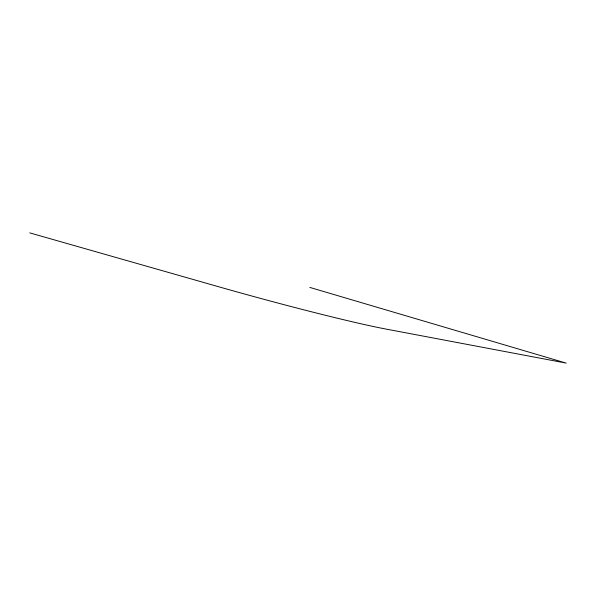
<?xml version="1.0" encoding="UTF-8"?>
<svg xmlns="http://www.w3.org/2000/svg" width="596" height="596" viewBox="0 0 596 596"><rect width="100%" height="100%" fill="white"/><g stroke="black" fill="none" stroke-linecap="round" stroke-linejoin="round"><path stroke-width="0.89" d="M29.8 232.894L217.957 286.549A147.845 6.206 15.2 0 0 386.648 329.193L566.2 363.106L309.801 287.414"/></g></svg>
